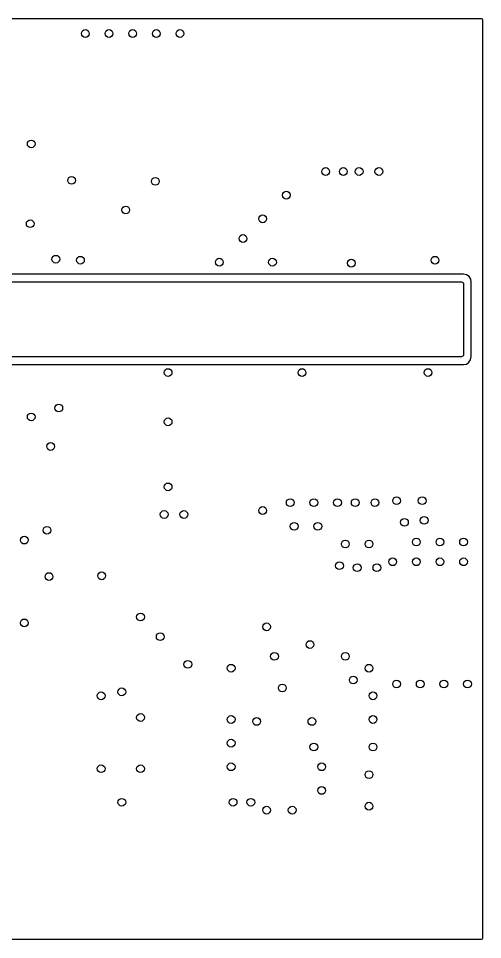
# Model space of a CAD drawing. Extents: x 0.03 to 3.17, y 0.03 to 2.37.
# Drawn here: x 1.99 to 3.168, y 0.032 to 2.368 of the extents above; entities that cross this region are included whole.
import ezdxf

# ---------------------------------------------------------------- set-up
doc = ezdxf.new("R2010")
doc.units = 0
doc.header["$MEASUREMENT"] = 0
doc.layers.add('BLACK', color=7, linetype='CONTINUOUS')

msp = doc.modelspace()

# ---------------------------------------------------------------- linework, layer by layer
at = {"layer": 'BLACK', "linetype": 'CONTINUOUS'}
for p, q in [((0.0367, 2.3683), (3.1633, 2.3683)), ((3.1633, 2.3683), (3.1653, 2.368)), ((3.1653, 2.368), (3.1669, 2.3669)), ((3.1669, 2.3669), (3.168, 2.3653)), ((3.168, 2.3653), (3.1684, 2.3634)), ((3.1684, 2.3634), (3.1684, 0.0367)), ((3.1195, 1.7197), (1.5757, 1.7197)), ((3.1276, 1.718), (3.1195, 1.7197)), ((3.134, 1.7137), (3.1276, 1.718)), ((3.1383, 1.7071), (3.134, 1.7137)), ((3.1397, 1.6995), (3.1383, 1.7071)), ((1.546, 1.7), (3.115, 1.7)), ((3.115, 1.7), (3.1169, 1.6996)), ((3.1169, 1.6996), (3.1185, 1.6985)), ((3.1185, 1.6985), (3.1196, 1.6969)), ((3.1196, 1.6969), (3.12, 1.695)), ((3.12, 1.695), (3.12, 1.515)), ((3.1397, 1.5105), (3.1397, 1.6995)), ((3.115, 1.51), (1.6705, 1.51)), ((3.1169, 1.5104), (3.115, 1.51)), ((3.1185, 1.5115), (3.1169, 1.5104)), ((3.1196, 1.5131), (3.1185, 1.5115)), ((3.12, 1.515), (3.1196, 1.5131)), ((3.1271, 1.4917), (3.1337, 1.496)), ((3.1337, 1.496), (3.138, 1.5024)), ((3.138, 1.5024), (3.1397, 1.5105)), ((1.6947, 1.4903), (3.1195, 1.4903)), ((3.1195, 1.4903), (3.1271, 1.4917)), ((3.1633, 0.0317), (0.0367, 0.0317)), ((3.1653, 0.032), (3.1633, 0.0317)), ((3.1669, 0.0331), (3.1653, 0.032)), ((3.168, 0.0347), (3.1669, 0.0331)), ((3.1684, 0.0367), (3.168, 0.0347))]:
    msp.add_line(p, q, dxfattribs=at)
at = {"layer": 'BLACK'}
for centre in [(2.16, 2.33), (2.22, 2.33), (2.28, 2.33), (2.34, 2.33), (2.4, 2.33), (2.0225, 2.05), (2.77, 1.98), (2.815, 1.98), (2.855, 1.98), (2.905, 1.98), (2.125, 1.9575), (2.3375, 1.955), (2.67, 1.92), (2.2625, 1.8825), (2.61, 1.86), (2.02, 1.8475), (2.56, 1.81), (2.085, 1.7575), (2.1475, 1.755), (2.5, 1.75), (2.635, 1.75), (2.835, 1.7475), (3.0475, 1.755), (2.37, 1.47), (2.71, 1.47), (3.03, 1.47), (2.0925, 1.38), (2.0225, 1.3575), (2.37, 1.345), (2.0717, 1.2825), (2.37, 1.18), (2.68, 1.14), (2.74, 1.14), (2.8, 1.14), (2.845, 1.14), (2.895, 1.14), (2.95, 1.145), (3.015, 1.145), (2.61, 1.12), (2.36, 1.11), (2.41, 1.11), (2.97, 1.09), (3.02, 1.095), (2.0625, 1.07), (2.69, 1.08), (2.75, 1.08), (2.005, 1.045), (2.82, 1.035), (2.88, 1.035), (3, 1.04), (3.06, 1.04), (3.12, 1.04), (2.805, 0.98), (2.85, 0.975), (2.9, 0.975), (2.94, 0.99), (3, 0.99), (3.06, 0.99), (3.12, 0.99), (2.0675, 0.9525), (2.2012, 0.9544), (2.005, 0.835), (2.3, 0.85), (2.62, 0.825), (2.35, 0.8), (2.73, 0.78), (2.64, 0.75), (2.82, 0.75), (2.42, 0.73), (2.53, 0.72), (2.88, 0.72), (2.66, 0.67), (2.84, 0.69), (2.95, 0.68), (3.01, 0.68), (3.07, 0.68), (3.13, 0.68), (2.2, 0.65), (2.2525, 0.66), (2.89, 0.65), (2.3, 0.595), (2.53, 0.59), (2.595, 0.585), (2.735, 0.585), (2.89, 0.59), (2.53, 0.53), (2.74, 0.52), (2.89, 0.52), (2.2, 0.465), (2.3, 0.465), (2.53, 0.47), (2.76, 0.47), (2.88, 0.45), (2.76, 0.41), (2.2525, 0.38), (2.535, 0.38), (2.58, 0.38), (2.88, 0.37), (2.62, 0.36), (2.685, 0.36)]:
    msp.add_circle(centre, 0.00984, dxfattribs=at)

doc.saveas('drawing.dxf')
